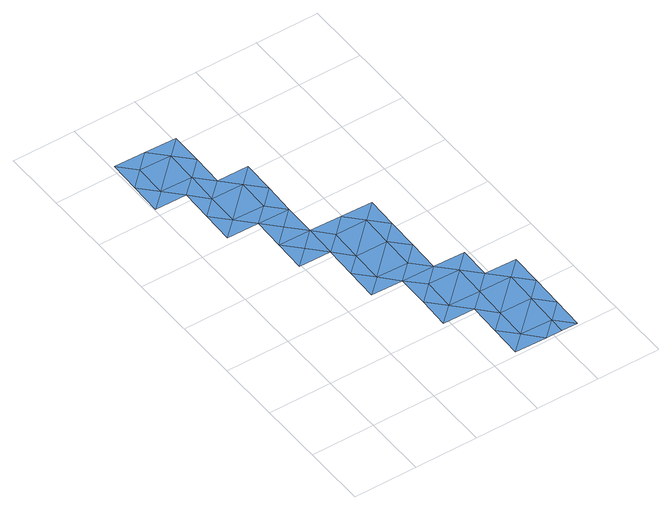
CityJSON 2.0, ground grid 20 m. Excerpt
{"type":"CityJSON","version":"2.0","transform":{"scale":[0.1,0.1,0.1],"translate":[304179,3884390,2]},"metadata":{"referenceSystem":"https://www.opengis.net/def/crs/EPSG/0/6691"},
"CityObjects":{
"waterbody1":{"type":"WaterBody","attributes":{"name":"静岡県第4次地震被害想定（元禄型関東地震）","種類":"3","津波浸水想定.浸水ランクフィールド":"Tsunami_rank.xml","津波浸水想定.浸水ランク":"1","class":"1140"},"geometry":[{"type":"MultiSurface","lod":"1","boundaries":[[[0,1,2]],[[3,4,5]],[[1,6,7]],[[8,9,5]],[[10,11,6]],[[12,10,13]],[[5,4,8]],[[2,1,7]],[[7,6,11]],[[11,10,14]],[[12,14,10]],[[12,15,14]],[[12,16,15]],[[17,16,12]],[[12,13,17]],[[16,18,15]],[[19,14,15]],[[20,21,22]],[[23,24,25]],[[26,20,27]],[[28,29,30]],[[31,32,33]],[[33,32,34]],[[21,34,32]],[[22,21,32]],[[35,22,32]],[[20,22,27]],[[27,22,35]],[[27,30,26]],[[29,26,30]],[[29,23,26]],[[19,36,14]],[[36,11,14]],[[37,38,39]],[[38,40,39]],[[41,40,38]],[[42,40,43]],[[44,40,42]],[[44,42,0]],[[45,40,41]],[[45,46,47]],[[46,28,47]],[[28,46,29]],[[46,48,29]],[[44,37,39]],[[40,44,39]],[[18,19,15]],[[49,50,51]],[[46,45,41]],[[29,48,23]],[[23,48,24]],[[52,50,49]],[[53,50,52]],[[52,54,53]],[[26,23,20]],[[25,20,23]],[[52,55,54]],[[52,56,55]],[[49,56,52]],[[49,57,56]],[[58,57,49]],[[58,31,57]],[[58,59,31]],[[58,60,59]],[[59,35,31]],[[46,41,48]],[[41,38,48]],[[59,61,35]],[[3,43,4]],[[3,0,43]],[[0,3,1]],[[0,42,43]],[[27,35,61]],[[35,32,31]],[[31,33,57]],[[33,62,57]],[[58,49,51]],[[58,51,60]],[[5,1,3]],[[5,6,1]],[[9,13,10]],[[38,24,48]],[[56,63,55]],[[62,63,56]],[[9,6,5]],[[62,56,57]],[[9,10,6]]]}]}
},
"vertices":[
[199,821,1],[151,872,1],[99,824,1],[251,870,1],[302,919,1],[253,970,1],[153,972,1],[102,924,1],[304,1019,1],[204,1021,1],[156,1072,1],[104,1024,1],[158,1172,1],[207,1121,1],[56,1075,1],[58,1175,1],[109,1224,1],[209,1221,1],[9,1226,1],[7,1126,1],[389,416,1],[387,316,1],[438,365,1],[341,467,1],[292,519,1],[289,419,1],[441,465,1],[489,414,1],[494,614,1],[443,565,1],[492,514,1],[536,262,1],[436,265,1],[484,214,1],[384,216,1],[538,362,1],[4,1026,1],[194,621,1],[294,619,1],[246,670,1],[297,719,1],[346,667,1],[248,770,1],[299,819,1],[197,721,1],[397,716,1],[446,665,1],[497,714,1],[343,567,1],[633,160,1],[682,109,1],[684,209,1],[631,60,1],[679,9,1],[629,10,1],[579,11,1],[531,62,1],[533,162,1],[636,260,1],[587,311,1],[687,309,1],[589,411,1],[482,114,1],[479,14,1]
]}
